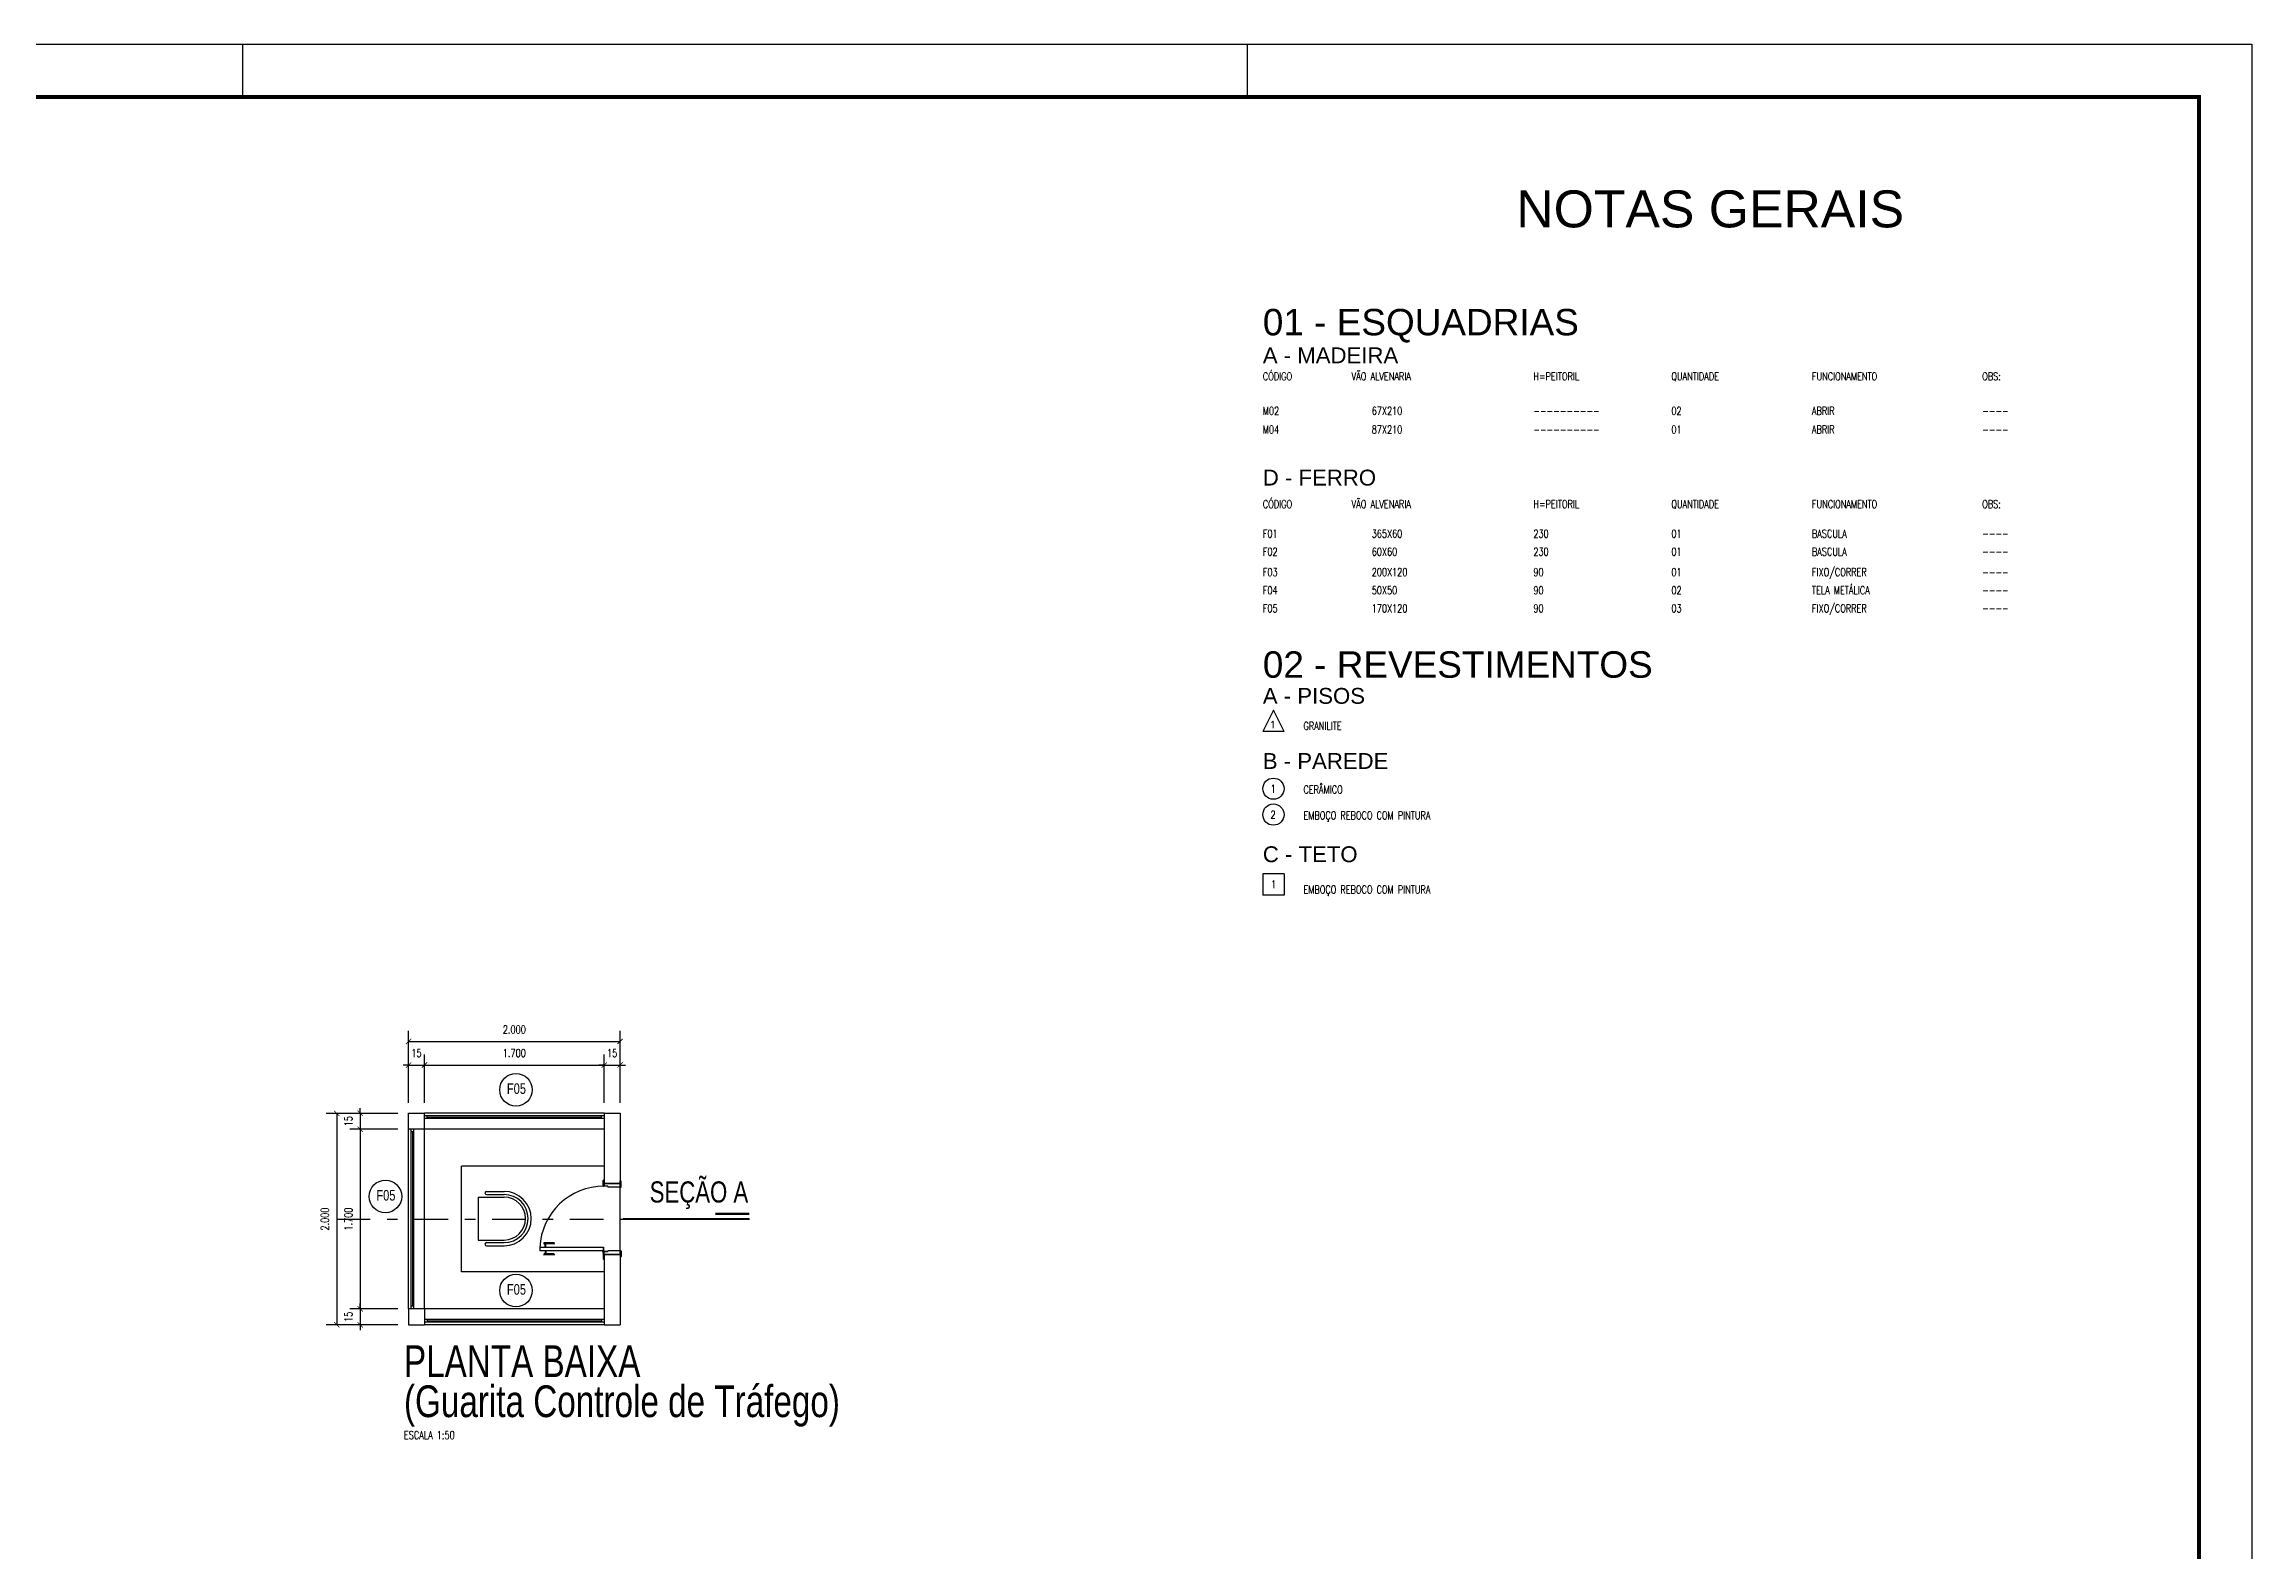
# Model space of a CAD drawing. Extents: x 231.8 to 328.5, y 64.7 to 125.7.
# Drawn here: x 252.69 to 273.57, y 78.94 to 93.19 of the extents above; entities that cross this region are included whole.
import ezdxf

# ---------------------------------------------------------------- set-up
doc = ezdxf.new("R2010")
doc.units = 0
doc.header["$LTSCALE"] = 0.1
doc.header["$MEASUREMENT"] = 0
doc.header["$PDMODE"] = 3
doc.linetypes.add('CENTERX2', pattern=[4, 2.5, -0.5, 0.5, -0.5])
doc.linetypes.add('DASHDOT2', pattern=[12.7, 6.35, -3.175, 0, -3.175])
doc.layers.get('0').update_dxf_attribs({"linetype": 'CONTINUOUS'})
doc.layers.get('DEFPOINTS').update_dxf_attribs({"linetype": 'CONTINUOUS'})
for name, color, linetype in [('ALVENARIA', 5, 'CONTINUOUS'), ('CORTES', 3, 'CENTERX2'), ('COTAS', 1, 'CONTINUOUS'), ('ESQUADRIA', 250, 'CONTINUOUS'), ('FINA', 14, 'CONTINUOUS'), ('INDIC', 1, 'CONTINUOUS'), ('LINHA_DE_CORTE', 3, 'DASHDOT2'), ('MOBILIA', 74, 'CONTINUOUS'), ('PEITORIL_JANELA', 2, 'CONTINUOUS'), ('PISO', 250, 'CONTINUOUS'), ('PORTA', 12, 'CONTINUOUS'), ('PRANCHA', 15, 'CONTINUOUS'), ('TEXTO_AMBIENTE', 250, 'CONTINUOUS'), ('TEXTO_PISO_ÁREA', 1, 'CONTINUOUS'), ('VIDRO', 140, 'CONTINUOUS')]:
    doc.layers.add(name, color=color, linetype=linetype)
doc.styles.add('STYLE1', font='romans.shx', dxfattribs={"width": 0.75, "height": 0.075})
doc.styles.add('STYLE3', font='arial.ttf', dxfattribs={"width": 0.75, "height": 0.2})
doc.styles.add('STYLE5', font='isocp3.shx', dxfattribs={"height": 0.2})
doc.dimstyles.get("Standard").update_dxf_attribs({"dimtxt": 0.18, "dimasz": 0.18, "dimexe": 0.18, "dimexo": 0.0625, "dimgap": 0.09, "dimtad": 0, "dimtih": 1, "dimtoh": 1, "dimdec": 4, "dimzin": 0, "dimdsep": 46, "dimtxsty": 'Standard', "dimcen": 0.09, "dimadec": 0, "dimazin": 0, "dimtfac": 1, "dimtdec": 4, "dimtofl": 0, "dimtmove": 0, "dimatfit": 3, "dimfxl": 1, "dimtolj": 1, "dimtzin": 0, "dimarcsym": 0})

# ---------------------------------------------------------------- blocks, each defined once
blk = doc.blocks.new('P-CB67')
for p, q in [((-0.005, 0.477), (-0.005, 0.567)), ((0.005, 0.477), (0.005, 0.567)), ((0.035, 0.56), (0.005, 0.56)), ((0.035, 0.553), (0.005, 0.553)), ((0.035, 0.01), (0.035, 0.61)), ((0.07, 0.61), (0.035, 0.61)), ((0.07, 0.61), (0.07, 0.01)), ((0.07, 0.56), (0.1, 0.56)), ((0.07, 0.553), (0.1, 0.553)), ((0.1, 0.477), (0.1, 0.567)), ((0.11, 0.477), (0.11, 0.567)), ((-0.045, 0), (-0.045, 0.005)), ((-0.045, 0), (0.025, 0)), ((0.01, 0.01), (-0.04, 0.01)), ((0, -0.15), (0, 0)), ((0.015, 0), (0.015, 0.005)), ((0.025, -0.035), (0.025, 0.005)), ((0.027, -0.033), (0.027, 0.005)), ((0.07, 0.01), (0.03, 0.01)), ((0.068, 0.008), (0.03, 0.008)), ((0.068, 0.01), (0.068, 0.008)), ((0.645, 0), (0.645, 0.005)), ((0.705, 0), (0.645, 0)), ((0.645, -0.035), (0.645, 0)), ((0.65, 0.01), (0.7, 0.01)), ((0.67, -0.15), (0.67, 0)), ((0.705, 0), (0.705, 0.005)), ((-0.025, -0.15), (-0.025, -0.155)), ((0.035, -0.15), (-0.025, -0.15)), ((0.03, -0.16), (-0.02, -0.16)), ((0.025, -0.033), (0.027, -0.033)), ((0.025, -0.035), (0.035, -0.035)), ((0.035, -0.15), (0.035, -0.035)), ((0.035, -0.15), (0.035, -0.155)), ((0.635, -0.15), (0.635, -0.035)), ((0.645, -0.035), (0.635, -0.035)), ((0.635, -0.15), (0.695, -0.15)), ((0.635, -0.15), (0.635, -0.155)), ((0.64, -0.16), (0.69, -0.16)), ((0.695, -0.15), (0.695, -0.155))]:
    blk.add_line(p, q)
blk.add_circle((0.025, 0.01), 0.005)
for centre, radius, start, end in [((0, 0.567), 0.00507, 0, 180), ((0, 0.477), 0.00507, 180, 0), ((0.039, 0.004), 0.606, 359.6458, 87.459), ((0.105, 0.567), 0.00507, 0, 180), ((0.105, 0.477), 0.00507, 180, 0), ((-0.04, 0.005), 0.005, 90, 180), ((0.01, 0.005), 0.005, 0, 90), ((0.65, 0.005), 0.005, 90, 180), ((0.7, 0.005), 0.005, 0, 90), ((-0.02, -0.155), 0.005, 180, 270), ((0.03, -0.155), 0.005, 270, 0), ((0.64, -0.155), 0.005, 180, 270), ((0.69, -0.155), 0.005, 270, 0)]:
    blk.add_arc(centre, radius, start, end)
blk = doc.blocks.new('_ARCHTICK')
at = {"color": 0, "linetype": 'ByBlock', "const_width": 0.15}
blk.add_lwpolyline([(-0.5, -0.5), (0.5, 0.5)], dxfattribs=at)
blk = doc.blocks.new('*D276')
at = {"color": 1, "linetype": 'ByBlock'}
for p, q in [((270.39, 85.415), (270.39, 85.872)), ((270.54, 85.415), (270.54, 85.872)), ((270.39, 85.772), (270.34, 85.772)), ((270.39, 85.772), (270.54, 85.772)), ((270.54, 85.772), (270.59, 85.772))]:
    blk.add_line(p, q, dxfattribs=at)
at = {"layer": 'DEFPOINTS', "color": 0, "linetype": 'ByBlock'}
for p in [(270.54, 85.772), (270.39, 85.315), (270.54, 85.315)]:
    blk.add_point(p, dxfattribs=at)
at = {"color": 1, "linetype": 'ByBlock', "xscale": 0.05, "yscale": 0.05, "zscale": 0.05}
blk.add_blockref('_ARCHTICK', (270.39, 85.772), dxfattribs=at)
at = {"color": 1, "linetype": 'ByBlock', "xscale": 0.05, "yscale": 0.05, "zscale": 0.05, "rotation": 180}
blk.add_blockref('_ARCHTICK', (270.54, 85.772), dxfattribs=at)
at = {"color": 60, "linetype": 'ByBlock', "insert": (270.465, 85.885), "char_height": 0.075, "attachment_point": 5, "style": 'STYLE1'}
blk.add_mtext('\\A1;15', dxfattribs=at)
blk = doc.blocks.new('*D277')
at = {"color": 1, "linetype": 'ByBlock'}
for p, q in [((270.54, 85.415), (270.54, 85.872)), ((272.24, 85.415), (272.24, 85.872)), ((270.54, 85.772), (272.24, 85.772))]:
    blk.add_line(p, q, dxfattribs=at)
at = {"layer": 'DEFPOINTS', "color": 0, "linetype": 'ByBlock'}
for p in [(272.24, 85.772), (270.54, 85.315), (272.24, 85.315)]:
    blk.add_point(p, dxfattribs=at)
at = {"color": 1, "linetype": 'ByBlock', "xscale": 0.05, "yscale": 0.05, "zscale": 0.05, "rotation": 180}
blk.add_blockref('_ARCHTICK', (270.54, 85.772), dxfattribs=at)
at = {"color": 1, "linetype": 'ByBlock', "xscale": 0.05, "yscale": 0.05, "zscale": 0.05}
blk.add_blockref('_ARCHTICK', (272.24, 85.772), dxfattribs=at)
at = {"color": 60, "linetype": 'ByBlock', "insert": (271.39, 85.885), "char_height": 0.075, "attachment_point": 5, "style": 'STYLE1'}
blk.add_mtext('\\A1;1.700', dxfattribs=at)
blk = doc.blocks.new('*D278')
at = {"color": 1, "linetype": 'ByBlock'}
for p, q in [((272.24, 85.415), (272.24, 85.872)), ((272.39, 85.415), (272.39, 85.872)), ((272.24, 85.772), (272.19, 85.772)), ((272.24, 85.772), (272.39, 85.772)), ((272.39, 85.772), (272.44, 85.772))]:
    blk.add_line(p, q, dxfattribs=at)
at = {"layer": 'DEFPOINTS', "color": 0, "linetype": 'ByBlock'}
for p in [(272.39, 85.772), (272.24, 85.315), (272.39, 85.315)]:
    blk.add_point(p, dxfattribs=at)
at = {"color": 1, "linetype": 'ByBlock', "xscale": 0.05, "yscale": 0.05, "zscale": 0.05}
blk.add_blockref('_ARCHTICK', (272.24, 85.772), dxfattribs=at)
at = {"color": 1, "linetype": 'ByBlock', "xscale": 0.05, "yscale": 0.05, "zscale": 0.05, "rotation": 180}
blk.add_blockref('_ARCHTICK', (272.39, 85.772), dxfattribs=at)
at = {"color": 60, "linetype": 'ByBlock', "insert": (272.315, 85.885), "char_height": 0.075, "attachment_point": 5, "style": 'STYLE1'}
blk.add_mtext('\\A1;15', dxfattribs=at)
blk = doc.blocks.new('*D279')
at = {"color": 1, "linetype": 'ByBlock'}
for p, q in [((270.39, 85.515), (270.39, 86.095)), ((272.39, 85.515), (272.39, 86.095)), ((270.39, 85.995), (272.39, 85.995))]:
    blk.add_line(p, q, dxfattribs=at)
at = {"layer": 'DEFPOINTS', "color": 0, "linetype": 'ByBlock'}
for p in [(272.39, 85.995), (270.39, 85.415), (272.39, 85.415)]:
    blk.add_point(p, dxfattribs=at)
at = {"color": 1, "linetype": 'ByBlock', "xscale": 0.05, "yscale": 0.05, "zscale": 0.05, "rotation": 180}
blk.add_blockref('_ARCHTICK', (270.39, 85.995), dxfattribs=at)
at = {"color": 1, "linetype": 'ByBlock', "xscale": 0.05, "yscale": 0.05, "zscale": 0.05}
blk.add_blockref('_ARCHTICK', (272.39, 85.995), dxfattribs=at)
at = {"color": 60, "linetype": 'ByBlock', "insert": (271.39, 86.108), "char_height": 0.075, "attachment_point": 5, "style": 'STYLE1'}
blk.add_mtext('\\A1;2.000', dxfattribs=at)
blk = doc.blocks.new('*D281')
at = {"color": 1, "linetype": 'ByBlock'}
for p, q in [((270.29, 85.165), (269.833, 85.165)), ((269.933, 85.165), (269.933, 83.465)), ((270.29, 83.465), (269.833, 83.465))]:
    blk.add_line(p, q, dxfattribs=at)
at = {"layer": 'DEFPOINTS', "color": 0, "linetype": 'ByBlock'}
for p in [(270.39, 85.165), (269.933, 83.465), (270.39, 83.465)]:
    blk.add_point(p, dxfattribs=at)
at = {"color": 1, "linetype": 'ByBlock', "xscale": 0.05, "yscale": 0.05, "zscale": 0.05}
for p, rotation in [((269.933, 85.165), 90), ((269.933, 83.465), 270)]:
    blk.add_blockref('_ARCHTICK', p, dxfattribs=dict(at, rotation=rotation))
at = {"color": 60, "linetype": 'ByBlock', "insert": (269.821, 84.315), "char_height": 0.075, "attachment_point": 5, "rotation": 90, "style": 'STYLE1'}
blk.add_mtext('\\A1;1.700', dxfattribs=at)
blk = doc.blocks.new('*D283')
at = {"color": 1, "linetype": 'ByBlock'}
for p, q in [((270.19, 85.315), (269.611, 85.315)), ((269.711, 85.315), (269.711, 83.315)), ((270.19, 83.315), (269.611, 83.315))]:
    blk.add_line(p, q, dxfattribs=at)
at = {"layer": 'DEFPOINTS', "color": 0, "linetype": 'ByBlock'}
for p in [(270.29, 85.315), (269.711, 83.315), (270.29, 83.315)]:
    blk.add_point(p, dxfattribs=at)
at = {"color": 1, "linetype": 'ByBlock', "xscale": 0.05, "yscale": 0.05, "zscale": 0.05}
for p, rotation in [((269.711, 85.315), 90), ((269.711, 83.315), 270)]:
    blk.add_blockref('_ARCHTICK', p, dxfattribs=dict(at, rotation=rotation))
at = {"color": 60, "linetype": 'ByBlock', "insert": (269.598, 84.315), "char_height": 0.075, "attachment_point": 5, "rotation": 90, "style": 'STYLE1'}
blk.add_mtext('\\A1;2.000', dxfattribs=at)
blk = doc.blocks.new('*D280')
at = {"color": 1, "linetype": 'ByBlock'}
for p, q in [((270.29, 85.315), (269.833, 85.315)), ((269.933, 85.315), (269.933, 85.365)), ((269.933, 85.315), (269.933, 85.165)), ((270.29, 85.165), (269.833, 85.165)), ((269.933, 85.165), (269.933, 85.115))]:
    blk.add_line(p, q, dxfattribs=at)
at = {"layer": 'DEFPOINTS', "color": 0, "linetype": 'ByBlock'}
for p in [(270.39, 85.315), (269.933, 85.165), (270.39, 85.165)]:
    blk.add_point(p, dxfattribs=at)
at = {"color": 1, "linetype": 'ByBlock', "xscale": 0.05, "yscale": 0.05, "zscale": 0.05}
for p, rotation in [((269.933, 85.315), 270), ((269.933, 85.165), 90)]:
    blk.add_blockref('_ARCHTICK', p, dxfattribs=dict(at, rotation=rotation))
at = {"color": 60, "linetype": 'ByBlock', "insert": (269.821, 85.24), "char_height": 0.075, "attachment_point": 5, "rotation": 90, "style": 'STYLE1'}
blk.add_mtext('\\A1;15', dxfattribs=at)
blk = doc.blocks.new('*D282')
at = {"color": 1, "linetype": 'ByBlock'}
for p, q in [((269.933, 83.465), (269.933, 83.515)), ((270.29, 83.465), (269.833, 83.465)), ((270.29, 83.315), (269.833, 83.315)), ((269.933, 83.465), (269.933, 83.315)), ((269.933, 83.315), (269.933, 83.265))]:
    blk.add_line(p, q, dxfattribs=at)
at = {"layer": 'DEFPOINTS', "color": 0, "linetype": 'ByBlock'}
for p in [(269.933, 83.315), (270.39, 83.465), (270.39, 83.315)]:
    blk.add_point(p, dxfattribs=at)
at = {"color": 1, "linetype": 'ByBlock', "xscale": 0.05, "yscale": 0.05, "zscale": 0.05}
for p, rotation in [((269.933, 83.465), 270), ((269.933, 83.315), 90)]:
    blk.add_blockref('_ARCHTICK', p, dxfattribs=dict(at, rotation=rotation))
at = {"color": 60, "linetype": 'ByBlock', "insert": (269.821, 83.39), "char_height": 0.075, "attachment_point": 5, "rotation": 90, "style": 'STYLE1'}
blk.add_mtext('\\A1;15', dxfattribs=at)

msp = doc.modelspace()

# ---------------------------------------------------------------- linework, layer by layer
at = {"layer": 'ALVENARIA'}
for p, q in [((256.1374, 82.9319), (256.1374, 83.0819)), ((256.1374, 83.0819), (256.2874, 83.0819)), ((256.2874, 82.9319), (256.1374, 82.9319)), ((256.2874, 82.9319), (256.2874, 83.0819)), ((257.9874, 83.0819), (258.1374, 83.0819)), ((257.9874, 83.0819), (257.9874, 82.4169)), ((258.1374, 83.0819), (258.1374, 82.4169)), ((257.9874, 82.4169), (258.1374, 82.4169)), ((257.9874, 81.7469), (258.1374, 81.7469)), ((257.9874, 81.7469), (257.9874, 81.0819)), ((258.1374, 81.7469), (258.1374, 81.0819)), ((256.1374, 81.2319), (256.1374, 81.0819)), ((256.2874, 81.2319), (256.1374, 81.2319)), ((256.2874, 81.2319), (256.2874, 81.0819)), ((256.1374, 81.0819), (256.2874, 81.0819)), ((257.9874, 81.0819), (258.1374, 81.0819))]:
    msp.add_line(p, q, dxfattribs=at)
at = {"layer": 'CORTES', "color": 250, "const_width": 0.02}
for points in [[(259.3607, 82.0819), (258.1649, 82.0819)], [(259.3607, 82.1312), (259.0381, 82.1312)]]:
    msp.add_lwpolyline(points, dxfattribs=at)
at = {"layer": 'ESQUADRIA'}
for p, q in [((256.1624, 81.2319), (256.1624, 82.9319)), ((256.1874, 82.9069), (256.1624, 82.9069)), ((256.1874, 81.2319), (256.1874, 82.9319)), ((257.9874, 83.0569), (256.2874, 83.0569)), ((257.9874, 83.0319), (256.2874, 83.0319)), ((256.3124, 83.0319), (256.3124, 83.0569)), ((257.9624, 83.0319), (257.9624, 83.0569)), ((256.1874, 81.2569), (256.1624, 81.2569)), ((257.9874, 81.1319), (256.2874, 81.1319)), ((257.9874, 81.1069), (256.2874, 81.1069)), ((256.3124, 81.1319), (256.3124, 81.1069)), ((257.9624, 81.1319), (257.9624, 81.1069))]:
    msp.add_line(p, q, dxfattribs=at)
at = {"layer": 'FINA', "color": 250, "ltscale": 0.02}
for p, q in [((264.3161, 86.8933), (264.2159, 86.6929)), ((264.4163, 86.6929), (264.3161, 86.8933)), ((264.4163, 86.6929), (264.2159, 86.6929)), ((264.4163, 85.3458), (264.2159, 85.3458)), ((264.2159, 85.3458), (264.2159, 85.1453)), ((264.4163, 85.3458), (264.4163, 85.1453)), ((264.4163, 85.1453), (264.2159, 85.1453))]:
    msp.add_line(p, q, dxfattribs=at)
for centre in [(264.3156, 86.1517), (264.3156, 85.9072)]:
    msp.add_circle(centre, 0.1002, dxfattribs=at)
at = {"layer": 'INDIC'}
for centre in [(257.1529, 83.304), (257.1529, 83.304), (255.9183, 82.2953), (255.9183, 82.2953), (257.1529, 81.4053), (257.1529, 81.4053)]:
    msp.add_circle(centre, 0.154, dxfattribs=at)
at = {"layer": 'LINHA_DE_CORTE', "ltscale": 0.5}
msp.add_line((255.4577, 82.0819), (259.3607, 82.0819), dxfattribs=at)
at = {"layer": 'MOBILIA'}
for p, q in [((256.6374, 81.5819), (256.6374, 82.5819)), ((257.9874, 82.5819), (256.6374, 82.5819)), ((256.7949, 82.2886), (257.0401, 82.2886)), ((256.7949, 82.2886), (256.7949, 81.8836)), ((256.8743, 82.3436), (257.0401, 82.3436)), ((256.8743, 82.3136), (257.0401, 82.3136)), ((256.7949, 81.8836), (257.0401, 81.8836)), ((256.8743, 81.8586), (257.0401, 81.8586)), ((256.8743, 81.8286), (257.0401, 81.8286)), ((257.9874, 81.5819), (256.6374, 81.5819))]:
    msp.add_line(p, q, dxfattribs=at)
for centre, radius, start, end in [((256.8743, 82.3286), 0.015, 90, 270), ((257.0401, 82.0861), 0.2575, 270, 90), ((257.0401, 82.0861), 0.2275, 270, 90), ((257.0401, 82.0861), 0.2025, 270, 90), ((256.8743, 81.8436), 0.015, 90, 270)]:
    msp.add_arc(centre, radius, start, end, dxfattribs=at)
at = {"layer": 'PEITORIL_JANELA'}
for p, q in [((256.1374, 81.2319), (256.1374, 82.9319)), ((257.9874, 83.0819), (256.2874, 83.0819)), ((257.9874, 82.9319), (256.2874, 82.9319)), ((256.2874, 81.2319), (256.2874, 82.9319)), ((257.9874, 81.2319), (256.2874, 81.2319)), ((257.9874, 81.0819), (256.2874, 81.0819))]:
    msp.add_line(p, q, dxfattribs=at)
at = {"layer": 'PISO'}
msp.add_line((258.1374, 81.7469), (258.1374, 82.4169), dxfattribs=at)
at = {"layer": 'PRANCHA', "color": 250}
for p, q in [((232.5677, 93.1938), (273.5677, 93.1938)), ((254.5677, 93.1938), (254.5677, 92.6938)), ((264.0677, 93.1938), (264.0677, 92.6938)), ((273.5677, 93.1938), (273.5677, 64.6938))]:
    msp.add_line(p, q, dxfattribs=at)
at = {"layer": 'PRANCHA', "color": 250, "const_width": 0.04}
msp.add_lwpolyline([(273.0677, 92.6938), (233.0677, 92.6938), (233.0677, 65.1938), (273.0677, 65.1938), (273.0677, 92.6938)], dxfattribs=at)
at = {"layer": 'VIDRO'}
for p, q in [((256.1749, 82.9069), (256.1749, 81.2569)), ((256.3124, 83.0444), (257.9624, 83.0444)), ((256.3124, 81.1194), (257.9624, 81.1194))]:
    msp.add_line(p, q, dxfattribs=at)

# ---------------------------------------------------------------- block references
at = {"layer": 'PORTA', "rotation": 90}
msp.add_blockref('P-CB67', (257.9874, 81.7469), dxfattribs=at)

# ---------------------------------------------------------------- texts
at = {"color": 250, "style": 'STYLE3', "width": 0.75}
for p in [(257.0671, 83.2653), (255.8325, 82.2566), (257.0671, 81.3666)]:
    msp.add_text('F05', height=0.1, dxfattribs=at).set_placement(p)
at = {"layer": 'FINA', "color": 250}
for s, height, style, p in [('NOTAS GERAIS', 0.35, 'STYLE3', (266.612, 91.4607)), ('01 - ESQUADRIAS', 0.25, 'STYLE3', (264.2152, 90.4398)), ('A - MADEIRA', 0.15, 'STYLE3', (264.2152, 90.1756)), ('D - FERRO', 0.15, 'STYLE3', (264.2152, 89.0193)), ('02 - REVESTIMENTOS', 0.25, 'STYLE3', (264.2152, 87.2015)), ('A - PISOS', 0.15, 'STYLE3', (264.2152, 86.9549)), ('1', 0.075, 'STYLE5', (264.2921, 86.7206)), ('B - PAREDE', 0.15, 'STYLE3', (264.2152, 86.3389)), ('C - TETO', 0.15, 'STYLE3', (264.2152, 85.4573))]:
    msp.add_text(s, height=height, dxfattribs=dict(at, style=style)).set_placement(p)
at = {"layer": 'FINA', "color": 250, "style": 'STYLE1', "width": 0.75}
for s, p in [('CÓDIGO', (264.2152, 90.0145)), ('VÃO ALVENARIA', (265.0543, 90.0145)), ('H=PEITORIL', (266.7737, 90.0145)), ('QUANTIDADE', (268.0786, 90.0145)), ('FUNCIONAMENTO', (269.4078, 90.0145)), ('OBS:', (271.0175, 90.0145)), ('M02', (264.2152, 89.6884)), ('M04', (264.2152, 89.5117)), ('87X210', (265.2451, 89.5117)), ('67X210', (265.2451, 89.6884)), ('----------', (266.7737, 89.6884)), ('02', (268.0786, 89.6884)), ('01', (268.0786, 89.5117)), ('ABRIR', (269.4078, 89.6884)), ('ABRIR', (269.4078, 89.5117)), ('----', (271.0175, 89.6884)), ('----------', (266.7737, 89.5117)), ('----', (271.0175, 89.5117)), ('CÓDIGO', (264.2152, 88.8062)), ('VÃO ALVENARIA', (265.0543, 88.8062)), ('H=PEITORIL', (266.7737, 88.8062)), ('QUANTIDADE', (268.0786, 88.8062)), ('FUNCIONAMENTO', (269.4078, 88.8062)), ('OBS:', (271.0175, 88.8062)), ('F01', (264.2152, 88.5259)), ('365X60', (265.2451, 88.5259)), ('230', (266.7737, 88.5259)), ('01', (268.0786, 88.5259)), ('BASCULA', (269.4078, 88.5259)), ('----', (271.0175, 88.5259)), ('F02', (264.2152, 88.3557)), ('60X60', (265.2451, 88.3557)), ('230', (266.7737, 88.3557)), ('01', (268.0786, 88.3557)), ('BASCULA', (269.4078, 88.3557)), ('----', (271.0175, 88.3557)), ('F03', (264.2152, 88.1629)), ('200X120', (265.2451, 88.1629)), ('90', (266.7737, 88.1629)), ('01', (268.0786, 88.1629)), ('FIXO/CORRER', (269.4078, 88.1629)), ('----', (271.0175, 88.1629)), ('F04', (264.2152, 87.991)), ('F05', (264.2152, 87.8199)), ('50X50', (265.2451, 87.991)), ('170X120', (265.2451, 87.8199)), ('90', (266.7737, 87.991)), ('90', (266.7737, 87.8199)), ('02', (268.0786, 87.991)), ('03', (268.0786, 87.8199)), ('TELA METÁLICA', (269.4078, 87.991)), ('FIXO/CORRER', (269.4078, 87.8199)), ('----', (271.0175, 87.991)), ('----', (271.0175, 87.8199)), ('GRANILITE', (264.5992, 86.7082)), ('1', (264.2883, 86.1135)), ('CERÂMICO', (264.5992, 86.1066)), ('2', (264.2883, 85.869)), ('EMBOÇO REBOCO COM PINTURA', (264.5992, 85.8622)), ('1', (264.2926, 85.2103)), ('EMBOÇO REBOCO COM PINTURA', (264.5992, 85.1606))]:
    msp.add_text(s, height=0.075, dxfattribs=at).set_placement(p)
at = {"layer": 'LINHA_DE_CORTE', "ltscale": 0.5, "style": 'STYLE3', "width": 0.75}
msp.add_text('SEÇÃO A', height=0.2, dxfattribs=at).set_placement((258.4173, 82.2381))
at = {"layer": 'TEXTO_AMBIENTE', "style": 'STYLE3', "width": 0.75}
for s, p in [('PLANTA BAIXA', (256.0936, 80.5878)), ('(Guarita Controle de Tráfego)', (256.0936, 80.2088))]:
    msp.add_text(s, height=0.3, dxfattribs=at).set_placement(p)
at = {"layer": 'TEXTO_PISO_ÁREA', "style": 'STYLE1', "width": 0.75}
msp.add_text('ESCALA 1:50', height=0.075, dxfattribs=at).set_placement((256.0936, 80.0009))

# ---------------------------------------------------------------- dimensions: what is measured, and where the dimension line sits
at = {"layer": 'COTAS'}
for base, p1, p2, picture, middle in [((258.1374, 83.7617), (256.1374, 83.1819), (258.1374, 83.1819), '*D279', (257.1374, 83.8742)), ((257.9874, 83.5389), (256.2874, 83.0819), (257.9874, 83.0819), '*D277', (257.1374, 83.6514))]:
    dim = msp.add_linear_dim(base=base, p1=p1, p2=p2, dimstyle='Standard', override={"dimtxt": 0.075, "dimasz": 0.05, "dimexe": 0.1, "dimexo": 0.1, "dimgap": 0.075, "dimtad": 1, "dimtih": 0, "dimtoh": 0, "dimdec": 3, "dimtxsty": 'STYLE1', "dimblk1": 'ARCHTICK', "dimblk2": 'ARCHTICK', "dimsah": 1, "dimcen": 0, "dimclrd": 1, "dimclre": 1, "dimclrt": 60, "dimtdec": 3, "dimtofl": 1}, dxfattribs=at)
    dim.commit()
    dim.dimension.update_dxf_attribs({"geometry": picture, "text_midpoint": middle, "insert": (-14.2529, -2.2334)})
for base, p1, p2, picture, middle in [((256.2874, 83.5389), (256.1374, 83.0819), (256.2874, 83.0819), '*D276', (256.2124, 83.5389)), ((258.1374, 83.5389), (257.9874, 83.0819), (258.1374, 83.0819), '*D278', (258.0624, 83.5389))]:
    dim = msp.add_linear_dim(base=base, p1=p1, p2=p2, text='15', dimstyle='Standard', override={"dimtxt": 0.075, "dimasz": 0.05, "dimexe": 0.1, "dimexo": 0.1, "dimgap": 0.075, "dimtad": 1, "dimtih": 0, "dimtoh": 0, "dimdec": 3, "dimtxsty": 'STYLE1', "dimblk1": 'ARCHTICK', "dimblk2": 'ARCHTICK', "dimsah": 1, "dimcen": 0, "dimclrd": 1, "dimclre": 1, "dimclrt": 60, "dimtdec": 3, "dimtofl": 1}, dxfattribs=at)
    dim.commit()
    dim.dimension.update_dxf_attribs({"geometry": picture, "text_midpoint": middle, "dimtype": 160, "insert": (-14.2529, -2.2334)})
for base, p1, p2, picture, middle in [((255.4577, 81.0819), (256.0374, 83.0819), (256.0374, 81.0819), '*D283', (255.3452, 82.0819)), ((255.6804, 81.2319), (256.1374, 82.9319), (256.1374, 81.2319), '*D281', (255.5679, 82.0819))]:
    dim = msp.add_linear_dim(base=base, p1=p1, p2=p2, angle=90, dimstyle='Standard', override={"dimtxt": 0.075, "dimasz": 0.05, "dimexe": 0.1, "dimexo": 0.1, "dimgap": 0.075, "dimtad": 1, "dimtih": 0, "dimtoh": 0, "dimdec": 3, "dimtxsty": 'STYLE1', "dimblk1": 'ARCHTICK', "dimblk2": 'ARCHTICK', "dimsah": 1, "dimcen": 0, "dimclrd": 1, "dimclre": 1, "dimclrt": 60, "dimtdec": 3, "dimtofl": 1}, dxfattribs=at)
    dim.commit()
    dim.dimension.update_dxf_attribs({"geometry": picture, "text_midpoint": middle, "insert": (-14.2529, -2.2334)})
for base, p1, p2, picture, middle in [((255.6804, 82.9319), (256.1374, 83.0819), (256.1374, 82.9319), '*D280', (255.6804, 83.0069)), ((255.6804, 81.0819), (256.1374, 81.2319), (256.1374, 81.0819), '*D282', (255.6804, 81.1569))]:
    dim = msp.add_linear_dim(base=base, p1=p1, p2=p2, angle=90, text='15', dimstyle='Standard', override={"dimtxt": 0.075, "dimasz": 0.05, "dimexe": 0.1, "dimexo": 0.1, "dimgap": 0.075, "dimtad": 1, "dimtih": 0, "dimtoh": 0, "dimdec": 3, "dimtxsty": 'STYLE1', "dimblk1": 'ARCHTICK', "dimblk2": 'ARCHTICK', "dimsah": 1, "dimcen": 0, "dimclrd": 1, "dimclre": 1, "dimclrt": 60, "dimtdec": 3, "dimtofl": 1}, dxfattribs=at)
    dim.commit()
    dim.dimension.update_dxf_attribs({"geometry": picture, "text_midpoint": middle, "dimtype": 160, "insert": (-14.2529, -2.2334)})

doc.saveas('drawing.dxf')
